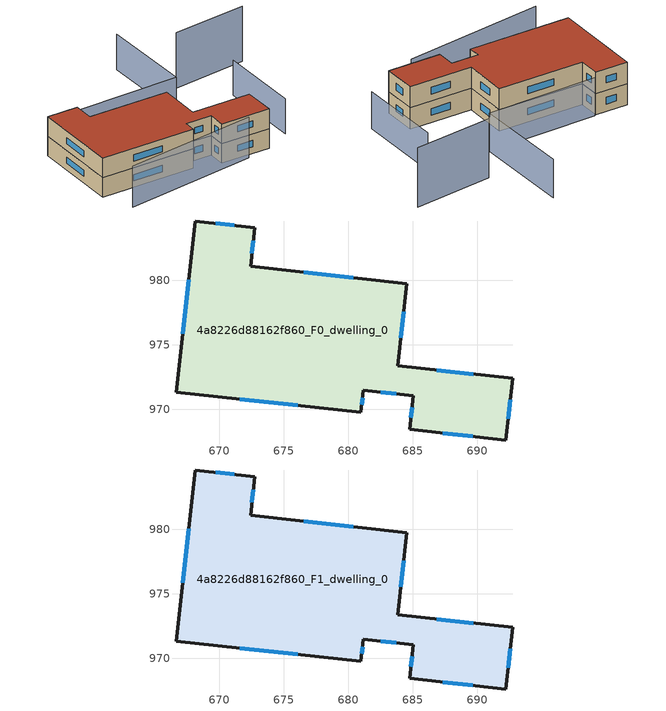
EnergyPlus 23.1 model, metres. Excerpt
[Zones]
4a8226d88162f860_F0_dwelling_0
 floor ground (EU_floor_Construction): 684.53,979.76 683.83,973.38 692.75,972.4 692.22,967.63 684.77,968.45 685.05,971.05 681.17,971.48 680.99,969.77 666.67,971.34 668.13,984.61 672.75,984.11 672.42,981.09 z0
 wall outside (EU_wall_Construction): 684.77,968.45 692.22,967.63 692.75,972.4 683.83,973.38 684.53,979.76 672.42,981.09 672.75,984.11 668.13,984.61 666.67,971.34 680.99,969.77 681.17,971.48 685.05,971.05 684.77,968.45 z0:3
 window (EU_Window_Construction): 687.32,968.17 689.67,967.91 / 684.95,970.16 684.86,969.34 / 682.5,971.33 683.72,971.2 / 681.05,970.35 681.11,970.89 / 671.57,970.8 676.08,970.3 / 667.63,980.07 667.17,975.88 / 671.17,984.28 669.71,984.44 / 672.53,982.12 672.64,983.07 / 680.38,980.22 676.56,980.64 / 684.07,975.56 684.29,977.58 / 689.69,972.74 686.88,973.04 / 692.4,969.26 692.57,970.77 z1.03:1.97
4a8226d88162f860_F1_dwelling_0
 floor to 4a8226d88162f860_F0_dwelling_0 (EU_floor_Construction): 684.53,979.76 683.83,973.38 692.75,972.4 692.22,967.63 684.77,968.45 685.05,971.05 681.17,971.48 680.99,969.77 666.67,971.34 668.13,984.61 672.75,984.11 672.42,981.09 z3
 wall outside (EU_wall_Construction): 684.77,968.45 692.22,967.63 692.75,972.4 683.83,973.38 684.53,979.76 672.42,981.09 672.75,984.11 668.13,984.61 666.67,971.34 680.99,969.77 681.17,971.48 685.05,971.05 684.77,968.45 z3:6
 window (EU_Window_Construction): 687.32,968.17 689.67,967.91 / 684.95,970.16 684.86,969.34 / 682.5,971.33 683.72,971.2 / 681.05,970.35 681.11,970.89 / 671.57,970.8 676.08,970.3 / 667.63,980.07 667.17,975.88 / 671.17,984.28 669.71,984.44 / 672.53,982.12 672.64,983.07 / 680.38,980.22 676.56,980.64 / 684.07,975.56 684.29,977.58 / 689.69,972.74 686.88,973.04 / 692.4,969.26 692.57,970.77 z4.03:4.97
 roof outside (EU_roof_Construction): 692.22,967.63 692.75,972.4 683.83,973.38 684.53,979.76 672.42,981.09 672.75,984.11 668.13,984.61 666.67,971.34 680.99,969.77 681.17,971.48 685.05,971.05 684.77,968.45 z6
shading: 668.13,966.79 688.49,967.37 z0:6.2; 696.39,969.36 697.59,981.75 z0:5.3; 689.96,996.86 688.72,982.85 / 688.72,982.85 673.03,984.24 z0:5.4; 704.38,988.14 692.99,988.02 z0:8.4
[Building]
EU S2 Campaign: North Axis=0; Terrain=City; Solar Distribution=FullExterior
[Site:Location]
Cape.Town.Intl.AP: Latitude=-33.965; Longitude=18.602; Time Zone=2; Elevation=46
[SizingPeriod:WeatherFileDays]
AnnualSizingPeriod: Begin Month=1; Begin Day of Month=1; End Month=12; End Day of Month=31; Day of Week for Start Day=Monday; Use Weather File Daylight Saving Period=No; Use Weather File Rain and Snow Indicators=No
[MATERIAL]
EU_InternalMass_Material: Roughness=MediumRough; Thickness=0.1; Conductivity=1; Density=1800; Specific Heat=900; Thermal Absorptance=0.9; Solar Absorptance=0.7; Visible Absorptance=0.7
[MATERIAL:NOMASS] Roughness=MediumRough; Thermal Absorptance=0.9; Solar Absorptance=0.7; Visible Absorptance=0.7
Name | Thermal Resistance
EU_wall_NoMass | 0.493876
EU_roof_NoMass | 0.449382
EU_floor_NoMass | 1.25
[WINDOWMATERIAL:SIMPLEGLAZINGSYSTEM]
EU_Window_SimpleGlazing: UFactor=4.4; Solar Heat Gain Coefficient=0.85; Visible Transmittance=0.85
[CONSTRUCTION]
EU_wall_Construction: EU_wall_NoMass
EU_roof_Construction: EU_roof_NoMass
EU_floor_Construction: EU_floor_NoMass
EU_Window_Construction: EU_Window_SimpleGlazing
EU_InternalMass_Construction: EU_InternalMass_Material
[ZONE] Type=1; Multiplier=1; Ceiling Height=autocalculate; Volume=668.698; Floor Area=autocalculate; Part of Total Floor Area=Yes
4a8226d88162f860_F0_dwelling_0; 4a8226d88162f860_F1_dwelling_0
[INTERNALMASS] Construction=EU_InternalMass_Construction; Surface Area=222.899
Name | Zone or ZoneList
4a8226d88162f860_F0_dwelling_0_EU_InternalMass | 4a8226d88162f860_F0_dwelling_0
4a8226d88162f860_F1_dwelling_0_EU_InternalMass | 4a8226d88162f860_F1_dwelling_0
[OTHEREQUIPMENT] Fuel Type=Electricity; Design Level Calculation Method=Watts/Area; Power per Zone Floor Area=1; Fraction Latent=0; Fraction Radiant=0; Fraction Lost=0; Carbon Dioxide Generation Rate=0; EndUse Subcategory=EU_Step8_InternalGains
Name | Zone or ZoneList or Space or SpaceList | Schedule
EU_Step8_InternalGain_4a8226d88162f860_F0_dwelling_0_f000 | 4a8226d88162f860_F0_dwelling_0 | EU_Step8_GainSchedule_4a8226d88162f860_F0_dwelling_0_f000
EU_Step8_InternalGain_4a8226d88162f860_F1_dwelling_0_f000 | 4a8226d88162f860_F1_dwelling_0 | EU_Step8_GainSchedule_4a8226d88162f860_F1_dwelling_0_f000
[ZONEVENTILATION:DESIGNFLOWRATE] Schedule=EU_AlwaysOn; Design Flow Rate Calculation Method=AirChanges/Hour; Air Changes per Hour=0.64; Ventilation Type=Natural; Fan Pressure Rise=0; Fan Total Efficiency=1; Constant Term Coefficient=1; Temperature Term Coefficient=0; Velocity Term Coefficient=0; Velocity Squared Term Coefficient=0; Minimum Indoor Temperature=-100; Maximum Indoor Temperature=100; Delta Temperature=-100; Minimum Outdoor Temperature=-100; Maximum Outdoor Temperature=100; Maximum Wind Speed=40
Name | Zone or ZoneList or Space or SpaceList
EU_ConstantAir_4a8226d88162f860_F0_dwelling_0 | 4a8226d88162f860_F0_dwelling_0
EU_ConstantAir_4a8226d88162f860_F1_dwelling_0 | 4a8226d88162f860_F1_dwelling_0
[HVACTEMPLATE:THERMOSTAT] Constant Heating Setpoint=20; Constant Cooling Setpoint=50
EU_HeatOnly_4a8226d88162f860_F0_dwelling_0; EU_HeatOnly_4a8226d88162f860_F1_dwelling_0
[HVACTEMPLATE:ZONE:IDEALLOADSAIRSYSTEM] System Availability Schedule=EU_AlwaysOn; Maximum Heating Supply Air Temperature=50; Minimum Cooling Supply Air Temperature=13; Maximum Heating Supply Air Humidity Ratio=0.0156; Minimum Cooling Supply Air Humidity Ratio=0.0077; Heating Limit=NoLimit; Cooling Limit=NoLimit; Heating Availability Schedule=EU_AlwaysOn; Cooling Availability Schedule=EU_CoolingOff; Dehumidification Control Type=ConstantSensibleHeatRatio; Cooling Sensible Heat Ratio=0.7; Dehumidification Setpoint=60; Humidification Control Type=None; Humidification Setpoint=30; Outdoor Air Method=None; Outdoor Air Flow Rate per Person=0.00944; Outdoor Air Flow Rate per Zone Floor Area=0; Outdoor Air Flow Rate per Zone=0; Demand Controlled Ventilation Type=None; Outdoor Air Economizer Type=NoEconomizer; Heat Recovery Type=None; Sensible Heat Recovery Effectiveness=0.7; Latent Heat Recovery Effectiveness=0.65
Name | Template Thermostat
4a8226d88162f860_F0_dwelling_0 | EU_HeatOnly_4a8226d88162f860_F0_dwelling_0
4a8226d88162f860_F1_dwelling_0 | EU_HeatOnly_4a8226d88162f860_F1_dwelling_0
[SIZING:ZONE] Zone Cooling Design Supply Air Temperature Input Method=SupplyAirTemperature; Zone Cooling Design Supply Air Temperature=13; Zone Heating Design Supply Air Temperature Input Method=SupplyAirTemperature; Zone Heating Design Supply Air Temperature=50; Zone Cooling Design Supply Air Humidity Ratio=0.008; Zone Heating Design Supply Air Humidity Ratio=0.008; Cooling Design Air Flow Method=DesignDay; Cooling Design Air Flow Rate=0; Cooling Minimum Air Flow per Zone Floor Area=0.000762; Cooling Minimum Air Flow=0; Cooling Minimum Air Flow Fraction=0.2; Heating Design Air Flow Method=DesignDay; Heating Design Air Flow Rate=0; Heating Maximum Air Flow per Zone Floor Area=0.002032; Heating Maximum Air Flow=0.141576; Heating Maximum Air Flow Fraction=0.3; Account for Dedicated Outdoor Air System=No; Dedicated Outdoor Air System Control Strategy=NeutralSupplyAir; Dedicated Outdoor Air Low Setpoint Temperature for Design=autosize; Dedicated Outdoor Air High Setpoint Temperature for Design=autosize; Zone Load Sizing Method=Sensible Load Only No Latent Load; Zone Latent Cooling Design Supply Air Humidity Ratio Input Method=HumidityRatioDifference; Zone Cooling Design Supply Air Humidity Ratio Difference=0.005; Zone Latent Heating Design Supply Air Humidity Ratio Input Method=HumidityRatioDifference; Zone Humidification Design Supply Air Humidity Ratio Difference=0.005
4a8226d88162f860_F0_dwelling_0; 4a8226d88162f860_F1_dwelling_0
[SCHEDULE:CONSTANT]
Name | Hourly Value
EU_AlwaysOn | 1
EU_CoolingOff | 0
[SCHEDULE:FILE] Column Number=1; Rows to Skip at Top=0; Number of Hours of Data=8760; Column Separator=Comma; Interpolate to Timestep=No; Minutes per Item=60; Adjust Schedule for Daylight Savings=Yes
Name | File
EU_Step8_GainSchedule_4a8226d88162f860_F0_dwelling_0_f000 | ../../schedules/4a8226d88162f860/4a8226d88162f860_F0_dwelling_0_f000_gain.csv
EU_Step8_GainSchedule_4a8226d88162f860_F1_dwelling_0_f000 | ../../schedules/4a8226d88162f860/4a8226d88162f860_F1_dwelling_0_f000_gain.csv
